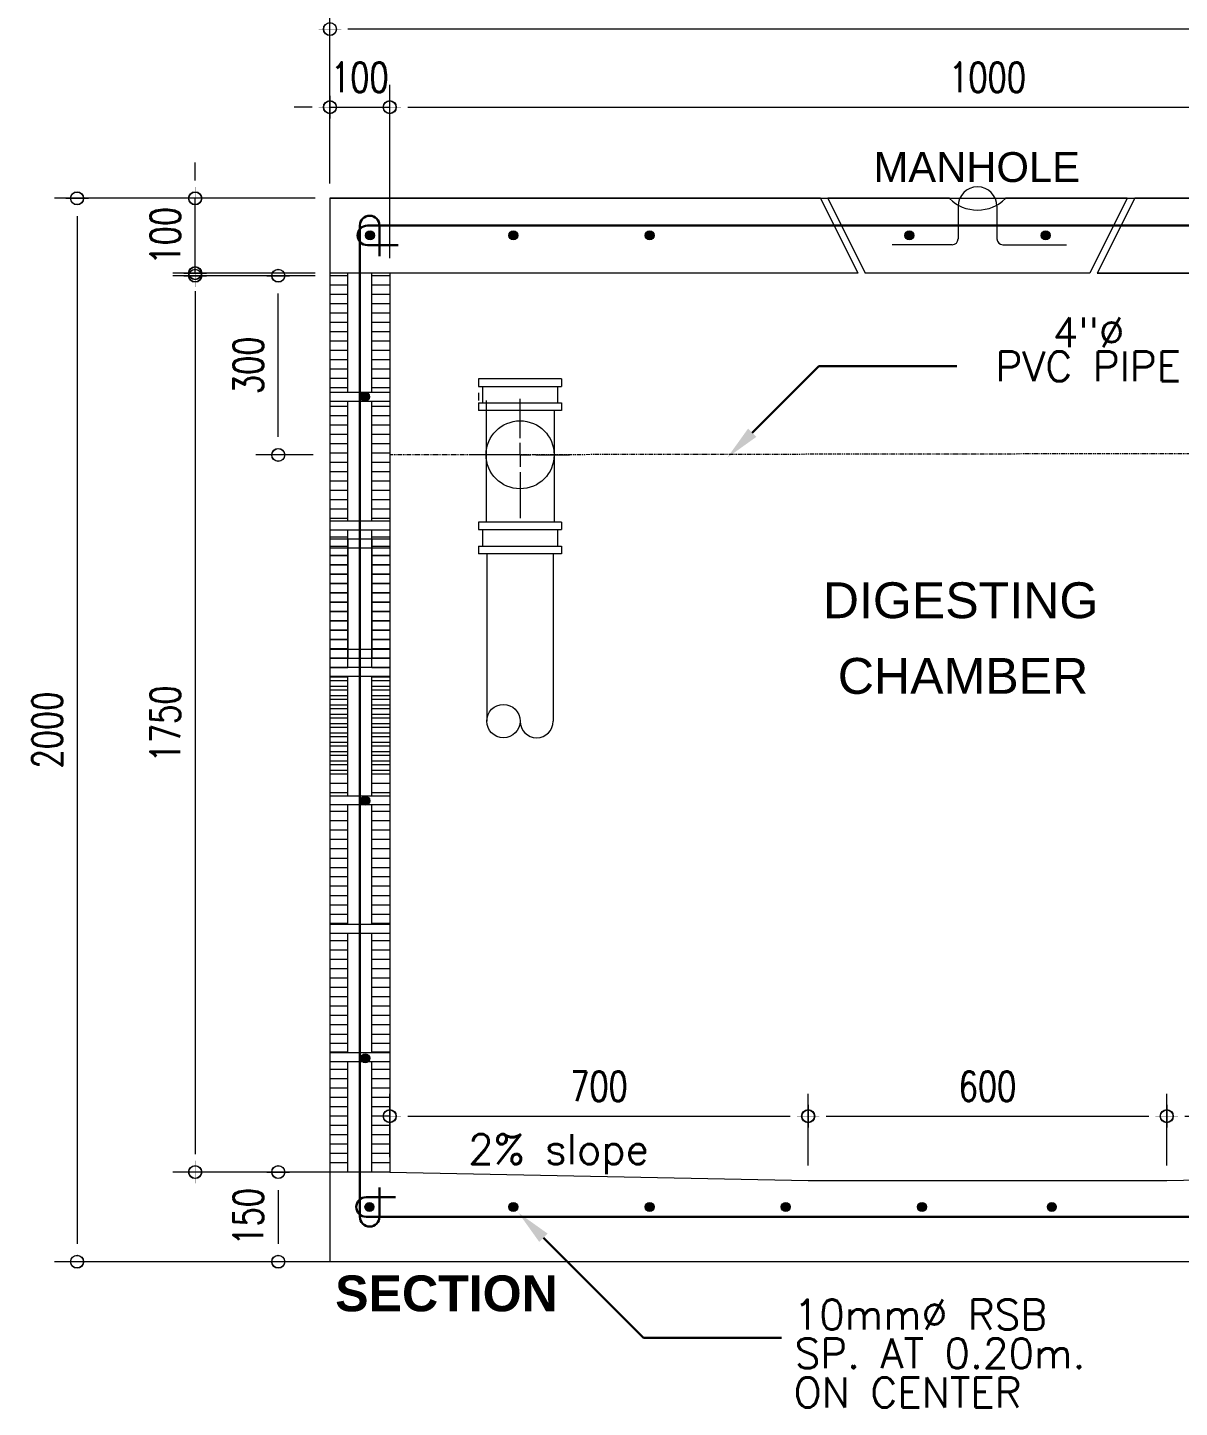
# Model space of a CAD drawing. Header units: millimetres. Extents: x 1634676 to 2568129, y -408635 to -190573.
# Drawn here: x 2425123 to 2427050, y -327785 to -325476 of the extents above; entities that cross this region are included whole.
import ezdxf
from ezdxf.enums import TextEntityAlignment as Align

# ---------------------------------------------------------------- set-up
doc = ezdxf.new("R2010")
doc.units = ezdxf.units.MM
doc.header["$MEASUREMENT"] = 0
for name, pattern in [('CENTER', [2, 1.25, -0.25, 0.25, -0.25]), ('HIDDEN', [0.375, 0.25, -0.125]), ('PHANTOMX2', [5, 2.5, -0.5, 0.5, -0.5, 0.5, -0.5])]:
    doc.linetypes.add(name, pattern=pattern)
doc.layers.get('0').update_dxf_attribs({"lineweight": 15})
doc.layers.get('Defpoints').update_dxf_attribs({"color": 250})
for name, color, linetype, lineweight in [('.05', 1, 'Continuous', 5), ('.1', 1, 'Continuous', 9), ('.15', 7, 'Continuous', 15), ('.2', 2, 'Continuous', 20), ('.3', 3, 'Continuous', 30), ('dimention', 8, 'Continuous', 9), ('hidden', 1, 'Continuous', 9), ('RED', 1, 'Continuous', 9), ('ST-DIM_E', 250, 'Continuous', 13), ('ST-GIRDER_E', 3, 'HIDDEN', 30), ('TEXT GRENN', 3, 'Continuous', 30)]:
    doc.layers.add(name, color=color, linetype=linetype, lineweight=lineweight)
doc.styles.add('arial-.12', font='arial.ttf', dxfattribs={"height": 0.12})
doc.styles.add('arial.2', font='arial.ttf', dxfattribs={"height": 0.2})
doc.styles.add('jram1', font='romans.shx', dxfattribs={"height": 200})
doc.styles.add('ST_TEXT', font='romans.shx', dxfattribs={"width": 0.75})
doc.styles.add('STYLE1', font='times.ttf', dxfattribs={"height": 8})
doc.styles.add('T30', font='romans.shx', dxfattribs={"height": 30})
doc.dimstyles.new('ST_D25', dxfattribs={"dimscale": 25, "dimtxt": 2, "dimasz": 1.2, "dimexe": 1.5, "dimexo": 1, "dimgap": 1, "dimtad": 1, "dimdec": 0, "dimzin": 1, "dimdsep": 46, "dimtxsty": 'ST_TEXT', "dimblk": 'OpenIndicator', "dimcen": 1, "dimclrd": 256, "dimclre": 256, "dimclrt": 7, "dimadec": 0, "dimazin": 0, "dimtfac": 1, "dimtdec": 0, "dimtix": 1, "dimtmove": 2, "dimatfit": 3, "dimldrblk": 'OPEN90', "dimfxl": 0.075, "dimlwd": -1, "dimlwe": -1, "dimarcsym": 0})

# ---------------------------------------------------------------- blocks, each defined once
blk = doc.blocks.new('OpenIndicator')
at = {"layer": 'ST-DIM_E'}
h = blk.add_hatch(color=255, dxfattribs=at)
h.paths.add_polyline_path([(0.35, 0), (0.365, 0, 0.414214), (0, 0.365), (0, 0.35, -0.414214)])
h.paths.add_polyline_path([(0, 0.35), (0, 0.365, 0.414214), (-0.365, 0), (-0.35, 0, -0.414214)])
h.paths.add_polyline_path([(0, -0.35), (0, -0.365, 0.414214), (0.365, 0), (0.35, 0, -0.414214)])
h.paths.add_polyline_path([(-0.35, 0), (-0.365, 0, 0.414214), (0, -0.365), (0, -0.35, -0.414214)])
at = {"layer": 'ST-DIM_E', "color": 255}
blk.add_line((0, 0.634), (0, -0.634), dxfattribs=at)
at = {"layer": 'ST-DIM_E', "color": 255, "const_width": 0.01}
blk.add_lwpolyline([(-0.63, 0), (0.63, 0)], dxfattribs=at)
at = {"layer": 'ST-DIM_E', "color": 255}
for radius in [0.365, 0.35]:
    blk.add_circle((0, 0), radius, dxfattribs=at)
blk = doc.blocks.new('*D1420')
at = {"layer": 'Defpoints', "color": 0, "ltscale": 2, "transparency": 16777216}
for p in [(2425729.1, -327390.8), (2425542.6, -327540.8), (2425729.1, -327540.8)]:
    blk.add_point(p, dxfattribs=at)
at = {"layer": 'ST-DIM_E', "ltscale": 2, "transparency": 16777216}
for p, q in [((2425704.1, -327390.8), (2425505.1, -327390.8)), ((2425542.6, -327420.8), (2425542.6, -327510.8)), ((2425704.1, -327540.8), (2425505.1, -327540.8))]:
    blk.add_line(p, q, dxfattribs=at)
at = {"layer": 'ST-DIM_E', "ltscale": 2, "transparency": 16777216, "xscale": 30, "yscale": 30, "zscale": 30}
for p, rotation in [((2425542.6, -327390.8), 90), ((2425542.6, -327540.8), 270)]:
    blk.add_blockref('OpenIndicator', p, dxfattribs=dict(at, rotation=rotation))
at = {"layer": 'ST-DIM_E', "color": 7, "ltscale": 2, "transparency": 16777216, "insert": (2425492.6, -327465.8), "char_height": 50, "attachment_point": 5, "rotation": 90, "style": 'ST_TEXT'}
blk.add_mtext('150', dxfattribs=at)
blk = doc.blocks.new('_Open90')
at = {"color": 0, "linetype": 'ByBlock', "lineweight": -2}
for p, q in [((0, 0), (-1, 0)), ((-0.5, 0.5), (0, 0)), ((0, 0), (-0.5, -0.5))]:
    blk.add_line(p, q, dxfattribs=at)
blk = doc.blocks.new('*D1421')
at = {"layer": 'Defpoints', "color": 0, "ltscale": 2, "transparency": 16777216}
for p in [(2425629.1, -325890.8), (2425403.6, -327390.8), (2425629.1, -327390.8)]:
    blk.add_point(p, dxfattribs=at)
at = {"layer": 'ST-DIM_E', "ltscale": 2, "transparency": 16777216}
for p, q in [((2425604.1, -325890.8), (2425366.1, -325890.8)), ((2425403.6, -325920.8), (2425403.6, -327360.8)), ((2425604.1, -327390.8), (2425366.1, -327390.8))]:
    blk.add_line(p, q, dxfattribs=at)
at = {"layer": 'ST-DIM_E', "ltscale": 2, "transparency": 16777216, "xscale": 30, "yscale": 30, "zscale": 30}
for p, rotation in [((2425403.6, -325890.8), 90), ((2425403.6, -327390.8), 270)]:
    blk.add_blockref('OpenIndicator', p, dxfattribs=dict(at, rotation=rotation))
at = {"layer": 'ST-DIM_E', "color": 7, "ltscale": 2, "transparency": 16777216, "insert": (2425353.6, -326640.8), "char_height": 50, "attachment_point": 5, "rotation": 90, "style": 'ST_TEXT'}
blk.add_mtext('1750', dxfattribs=at)
blk = doc.blocks.new('HGJGHJGJJJ')
at = {"layer": '.05', "linetype": 'Continuous', "ltscale": 0.3}
for p, q in [((563344, -110596.5, 0), (563314, -110596.5, 0)), ((563414, -110596.5, 0), (563384, -110596.5, 0)), ((563344, -110612.1, 0), (563314, -110612.1, 0)), ((563414, -110612.1, 0), (563384, -110612.1, 0)), ((563344, -110627.7, 0), (563314, -110627.7, 0)), ((563344, -110643.3, 0), (563314, -110643.3, 0)), ((563414, -110627.7, 0), (563384, -110627.7, 0)), ((563414, -110643.3, 0), (563384, -110643.3, 0)), ((563344, -110659, 0), (563314, -110659, 0)), ((563414, -110659, 0), (563384, -110659, 0)), ((563344, -110674.6, 0), (563314, -110674.6, 0)), ((563344, -110690.2, 0), (563314, -110690.2, 0)), ((563414, -110674.6, 0), (563384, -110674.6, 0)), ((563414, -110690.2, 0), (563384, -110690.2, 0)), ((563344, -110705.8, 0), (563314, -110705.8, 0)), ((563414, -110705.8, 0), (563384, -110705.8, 0)), ((563344, -110721.5, 0), (563314, -110721.5, 0)), ((563344, -110737.1, 0), (563314, -110737.1, 0)), ((563414, -110721.5, 0), (563384, -110721.5, 0)), ((563414, -110737.1, 0), (563384, -110737.1, 0)), ((563344, -110752.7, 0), (563314, -110752.7, 0)), ((563414, -110752.7, 0), (563384, -110752.7, 0)), ((563344, -110768.3, 0), (563314, -110768.3, 0)), ((563344, -110784, 0), (563314, -110784, 0)), ((563414, -110768.3, 0), (563384, -110768.3, 0)), ((563414, -110784, 0), (563384, -110784, 0)), ((563344, -110815.2, 0), (563314, -110815.2, 0)), ((563344, -110830.8, 0), (563314, -110830.8, 0)), ((563414, -110815.2, 0), (563384, -110815.2, 0)), ((563414, -110830.8, 0), (563384, -110830.8, 0)), ((563344, -110846.5, 0), (563314, -110846.5, 0)), ((563414, -110846.5, 0), (563384, -110846.5, 0)), ((563344, -110862.1, 0), (563314, -110862.1, 0)), ((563414, -110862.1, 0), (563384, -110862.1, 0)), ((563344, -110877.7, 0), (563314, -110877.7, 0)), ((563344, -110893.3, 0), (563314, -110893.3, 0)), ((563414, -110877.7, 0), (563384, -110877.7, 0)), ((563414, -110893.3, 0), (563384, -110893.3, 0)), ((563344, -110909, 0), (563314, -110909, 0)), ((563414, -110909, 0), (563384, -110909, 0)), ((563344, -110924.6, 0), (563314, -110924.6, 0)), ((563344, -110940.2, 0), (563314, -110940.2, 0)), ((563414, -110924.6, 0), (563384, -110924.6, 0)), ((563414, -110940.2, 0), (563384, -110940.2, 0)), ((563344, -110955.8, 0), (563314, -110955.8, 0)), ((563414, -110955.8, 0), (563384, -110955.8, 0)), ((563344, -110971.5, 0), (563314, -110971.5, 0)), ((563344, -110987.1, 0), (563314, -110987.1, 0)), ((563414, -110971.5, 0), (563384, -110971.5, 0)), ((563414, -110987.1, 0), (563384, -110987.1, 0)), ((563344, -111002.7, 0), (563314, -111002.7, 0)), ((563414, -111002.7, 0), (563384, -111002.7, 0)), ((563344, -111034, 0), (563314, -111034, 0)), ((563414, -111034, 0), (563384, -111034, 0)), ((563344, -111049.6, 0), (563314, -111049.6, 0)), ((563414, -111049.6, 0), (563384, -111049.6, 0)), ((563344, -111064.7, 0), (563314, -111064.7, 0)), ((563344, -111065.2, 0), (563314, -111065.2, 0)), ((563344, -111080.3, 0), (563314, -111080.3, 0)), ((563344, -111080.8, 0), (563314, -111080.8, 0)), ((563414, -111064.7, 0), (563384, -111064.7, 0)), ((563414, -111065.2, 0), (563384, -111065.2, 0)), ((563414, -111080.3, 0), (563384, -111080.3, 0)), ((563414, -111080.8, 0), (563384, -111080.8, 0)), ((563344, -111096, 0), (563314, -111096, 0)), ((563344, -111096.5, 0), (563314, -111096.5, 0)), ((563414, -111096, 0), (563384, -111096, 0)), ((563414, -111096.5, 0), (563384, -111096.5, 0)), ((563344, -111111.6, 0), (563314, -111111.6, 0)), ((563344, -111112.1, 0), (563314, -111112.1, 0)), ((563344, -111127.2, 0), (563314, -111127.2, 0)), ((563344, -111127.7, 0), (563314, -111127.7, 0)), ((563414, -111111.6, 0), (563384, -111111.6, 0)), ((563414, -111112.1, 0), (563384, -111112.1, 0)), ((563414, -111127.2, 0), (563384, -111127.2, 0)), ((563414, -111127.7, 0), (563384, -111127.7, 0)), ((563344, -111142.8, 0), (563314, -111142.8, 0)), ((563344, -111143.3, 0), (563314, -111143.3, 0)), ((563414, -111142.8, 0), (563384, -111142.8, 0)), ((563414, -111143.3, 0), (563384, -111143.3, 0)), ((563344, -111158.5, 0), (563314, -111158.5, 0)), ((563344, -111159, 0), (563314, -111159, 0)), ((563344, -111174.1, 0), (563314, -111174.1, 0)), ((563344, -111174.6, 0), (563314, -111174.6, 0)), ((563414, -111158.5, 0), (563384, -111158.5, 0)), ((563414, -111159, 0), (563384, -111159, 0)), ((563414, -111174.1, 0), (563384, -111174.1, 0)), ((563414, -111174.6, 0), (563384, -111174.6, 0)), ((563344, -111189.7, 0), (563314, -111189.7, 0)), ((563344, -111190.2, 0), (563314, -111190.2, 0)), ((563414, -111189.7, 0), (563384, -111189.7, 0)), ((563414, -111190.2, 0), (563384, -111190.2, 0)), ((563344, -111205.3, 0), (563314, -111205.3, 0)), ((563344, -111205.8, 0), (563314, -111205.8, 0)), ((563344, -111221, 0), (563314, -111221, 0)), ((563344, -111221.5, 0), (563314, -111221.5, 0)), ((563414, -111205.3, 0), (563384, -111205.3, 0)), ((563414, -111205.8, 0), (563384, -111205.8, 0)), ((563414, -111221, 0), (563384, -111221, 0)), ((563414, -111221.5, 0), (563384, -111221.5, 0)), ((563344, -111236.6, 0), (563314, -111236.6, 0)), ((563414, -111236.6, 0), (563384, -111236.6, 0)), ((563344, -111252.2, 0), (563314, -111252.2, 0)), ((563344, -111252.7, 0), (563314, -111252.7, 0)), ((563344, -111268.3, 0), (563314, -111268.3, 0)), ((563414, -111252.2, 0), (563384, -111252.2, 0)), ((563414, -111252.7, 0), (563384, -111252.7, 0)), ((563414, -111268.3, 0), (563384, -111268.3, 0)), ((563344, -111274.6, 0), (563314, -111274.6, 0)), ((563344, -111284, 0), (563314, -111284, 0)), ((563344, -111290.2, 0), (563314, -111290.2, 0)), ((563414, -111274.6, 0), (563384, -111274.6, 0)), ((563414, -111284, 0), (563384, -111284, 0)), ((563414, -111290.2, 0), (563384, -111290.2, 0)), ((563344, -111299.6, 0), (563314, -111299.6, 0)), ((563344, -111305.8, 0), (563314, -111305.8, 0)), ((563344, -111315.2, 0), (563314, -111315.2, 0)), ((563414, -111299.6, 0), (563384, -111299.6, 0)), ((563414, -111305.8, 0), (563384, -111305.8, 0)), ((563414, -111315.2, 0), (563384, -111315.2, 0)), ((563344, -111321.5, 0), (563314, -111321.5, 0)), ((563344, -111330.8, 0), (563314, -111330.8, 0)), ((563344, -111337.1, 0), (563314, -111337.1, 0)), ((563414, -111321.5, 0), (563384, -111321.5, 0)), ((563414, -111330.8, 0), (563384, -111330.8, 0)), ((563414, -111337.1, 0), (563384, -111337.1, 0)), ((563344, -111346.5, 0), (563314, -111346.5, 0)), ((563344, -111352.7, 0), (563314, -111352.7, 0)), ((563414, -111346.5, 0), (563384, -111346.5, 0)), ((563414, -111352.7, 0), (563384, -111352.7, 0)), ((563344, -111362.1, 0), (563314, -111362.1, 0)), ((563344, -111368.3, 0), (563314, -111368.3, 0)), ((563344, -111377.7, 0), (563314, -111377.7, 0)), ((563344, -111384, 0), (563314, -111384, 0)), ((563414, -111362.1, 0), (563384, -111362.1, 0)), ((563414, -111368.3, 0), (563384, -111368.3, 0)), ((563414, -111377.7, 0), (563384, -111377.7, 0)), ((563414, -111384, 0), (563384, -111384, 0)), ((563344, -111393.3, 0), (563314, -111393.3, 0)), ((563344, -111399.6, 0), (563314, -111399.6, 0)), ((563414, -111393.3, 0), (563384, -111393.3, 0)), ((563414, -111399.6, 0), (563384, -111399.6, 0)), ((563344, -111409, 0), (563314, -111409, 0)), ((563344, -111415.2, 0), (563314, -111415.2, 0)), ((563344, -111424.6, 0), (563314, -111424.6, 0)), ((563344, -111430.8, 0), (563314, -111430.8, 0)), ((563414, -111409, 0), (563384, -111409, 0)), ((563414, -111415.2, 0), (563384, -111415.2, 0)), ((563414, -111424.6, 0), (563384, -111424.6, 0)), ((563414, -111430.8, 0), (563384, -111430.8, 0)), ((563344, -111446.5, 0), (563314, -111446.5, 0)), ((563414, -111446.5, 0), (563384, -111446.5, 0)), ((563344, -111462.1, 0), (563314, -111462.1, 0)), ((563414, -111462.1, 0), (563384, -111462.1, 0)), ((563344, -111493.3, 0), (563314, -111493.3, 0)), ((563414, -111493.3, 0), (563384, -111493.3, 0)), ((563344, -111509, 0), (563314, -111509, 0)), ((563414, -111509, 0), (563384, -111509, 0)), ((563344, -111524.6, 0), (563314, -111524.6, 0)), ((563344, -111540.2, 0), (563314, -111540.2, 0)), ((563414, -111524.6, 0), (563384, -111524.6, 0)), ((563414, -111540.2, 0), (563384, -111540.2, 0)), ((563344, -111555.8, 0), (563314, -111555.8, 0)), ((563414, -111555.8, 0), (563384, -111555.8, 0)), ((563344, -111571.5, 0), (563314, -111571.5, 0)), ((563344, -111587.1, 0), (563314, -111587.1, 0)), ((563414, -111571.5, 0), (563384, -111571.5, 0)), ((563414, -111587.1, 0), (563384, -111587.1, 0)), ((563344, -111602.7, 0), (563314, -111602.7, 0)), ((563414, -111602.7, 0), (563384, -111602.7, 0)), ((563344, -111618.3, 0), (563314, -111618.3, 0)), ((563344, -111634, 0), (563314, -111634, 0)), ((563414, -111618.3, 0), (563384, -111618.3, 0)), ((563414, -111634, 0), (563384, -111634, 0)), ((563344, -111649.6, 0), (563314, -111649.6, 0)), ((563414, -111649.6, 0), (563384, -111649.6, 0)), ((563344, -111665.2, 0), (563314, -111665.2, 0)), ((563344, -111680.8, 0), (563314, -111680.8, 0)), ((563414, -111665.2, 0), (563384, -111665.2, 0)), ((563414, -111680.8, 0), (563384, -111680.8, 0)), ((563344, -111709.7, 0), (563314, -111709.7, 0)), ((563344, -111725.3, 0), (563314, -111725.3, 0)), ((563414, -111709.7, 0), (563384, -111709.7, 0)), ((563414, -111725.3, 0), (563384, -111725.3, 0)), ((563344, -111741, 0), (563314, -111741, 0)), ((563414, -111741, 0), (563384, -111741, 0)), ((563344, -111756.6, 0), (563314, -111756.6, 0)), ((563344, -111772.2, 0), (563314, -111772.2, 0)), ((563414, -111756.6, 0), (563384, -111756.6, 0)), ((563414, -111772.2, 0), (563384, -111772.2, 0)), ((563344, -111787.8, 0), (563314, -111787.8, 0)), ((563414, -111787.8, 0), (563384, -111787.8, 0)), ((563344, -111803.5, 0), (563314, -111803.5, 0)), ((563344, -111819.1, 0), (563314, -111819.1, 0)), ((563414, -111803.5, 0), (563384, -111803.5, 0)), ((563414, -111819.1, 0), (563384, -111819.1, 0)), ((563344, -111834.7, 0), (563314, -111834.7, 0)), ((563414, -111834.7, 0), (563384, -111834.7, 0)), ((563344, -111850.3, 0), (563314, -111850.3, 0)), ((563344, -111866, 0), (563314, -111866, 0)), ((563414, -111850.3, 0), (563384, -111850.3, 0)), ((563414, -111866, 0), (563384, -111866, 0)), ((563344, -111881.6, 0), (563314, -111881.6, 0)), ((563414, -111881.6, 0), (563384, -111881.6, 0)), ((563344, -111895.8, 0), (563314, -111895.8, 0)), ((563344, -111897.2, 0), (563314, -111897.2, 0)), ((563414, -111895.8, 0), (563384, -111895.8, 0)), ((563414, -111897.2, 0), (563384, -111897.2, 0)), ((563344, -111924.7, 0), (563314, -111924.7, 0)), ((563414, -111924.7, 0), (563384, -111924.7, 0)), ((563344, -111940.3, 0), (563314, -111940.3, 0)), ((563344, -111956, 0), (563314, -111956, 0)), ((563414, -111940.3, 0), (563384, -111940.3, 0)), ((563414, -111956, 0), (563384, -111956, 0)), ((563344, -111971.6, 0), (563314, -111971.6, 0)), ((563414, -111971.6, 0), (563384, -111971.6, 0)), ((563344, -111987.2, 0), (563314, -111987.2, 0)), ((563344, -112002.8, 0), (563314, -112002.8, 0)), ((563414, -111987.2, 0), (563384, -111987.2, 0)), ((563414, -112002.8, 0), (563384, -112002.8, 0)), ((563344, -112018.5, 0), (563314, -112018.5, 0)), ((563414, -112018.5, 0), (563384, -112018.5, 0)), ((563344, -112034.1, 0), (563314, -112034.1, 0)), ((563344, -112049.7, 0), (563314, -112049.7, 0)), ((563414, -112034.1, 0), (563384, -112034.1, 0)), ((563414, -112049.7, 0), (563384, -112049.7, 0)), ((563344, -112065.3, 0), (563314, -112065.3, 0)), ((563414, -112065.3, 0), (563384, -112065.3, 0)), ((563344, -112081, 0), (563314, -112081, 0)), ((563414, -112081, 0), (563384, -112081, 0))]:
    blk.add_line(p, q, dxfattribs=at)
at = {"layer": '.2', "color": 2, "linetype": 'Continuous', "ltscale": 300}
for p, q in [((563314, -110592.2), (563314, -112096.5, 0)), ((563414, -110592.2, 0), (563414, -112096.5, 0))]:
    blk.add_line(p, q, dxfattribs=at)
at = {"layer": '.2', "linetype": 'Continuous', "ltscale": 0.3}
for p, q in [((563414, -111897.2, 0), (563314, -111897.2, 0)), ((563414, -112096.5, 0), (563314, -112096.5, 0))]:
    blk.add_line(p, q, dxfattribs=at)
at = {"layer": 'RED', "color": 1, "linetype": 'Continuous', "ltscale": 300}
for p, q in [((563344, -110792.2, 0), (563344, -110592.2, 0)), ((563384, -110792.2), (563384, -110592.2, 0)), ((563414, -110792.2, 0), (563314, -110792.2, 0)), ((563414, -110807.2, 0), (563314, -110807.2, 0)), ((563344, -111007.2), (563344, -110807.2, 0)), ((563384, -111007.2, 0), (563384, -110807.2)), ((563414, -111007.2, 0), (563314, -111007.2)), ((563414, -111022.2), (563314, -111022.2, 0)), ((563414, -111037.2, 0), (563314, -111037.2, 0)), ((563344, -111222.2, 0), (563344, -111022.2, 0)), ((563344, -111037.2, 0), (563344, -111237.2, 0)), ((563384, -111222.2, 0), (563384, -111022.2)), ((563384, -111037.2, 0), (563384, -111237.2, 0)), ((563414, -111052.2, 0), (563314, -111052.2, 0)), ((563344, -111252.2, 0), (563344, -111052.2, 0)), ((563384, -111252.2, 0), (563384, -111052.2, 0)), ((563414, -111222.2, 0), (563314, -111222.2, 0)), ((563414, -111237.2), (563314, -111237.2, 0)), ((563414, -111252.2, 0), (563314, -111252.2, 0)), ((563414, -111267.2, 0), (563314, -111267.2, 0)), ((563344, -111467.2, 0), (563344, -111267.2, 0)), ((563384, -111467.2, 0), (563384, -111267.2, 0)), ((563414, -111467.2, 0), (563314, -111467.2, 0)), ((563414, -111482.2, 0), (563314, -111482.2, 0)), ((563344, -111682.2, 0), (563344, -111482.2, 0)), ((563384, -111682.2, 0), (563384, -111482.2, 0)), ((563414, -111682.2, 0), (563314, -111682.2, 0)), ((563414, -111697.2, 0), (563314, -111697.2, 0)), ((563344, -111897.2, 0), (563344, -111697.2, 0)), ((563384, -111897.2, 0), (563384, -111697.2, 0)), ((563414, -111897.2, 0), (563314, -111897.2, 0)), ((563414, -111912.2, 0), (563314, -111912.2, 0)), ((563344, -112096.5, 0), (563344, -111912.2, 0)), ((563384, -112096.5), (563384, -111912.2, 0))]:
    blk.add_line(p, q, dxfattribs=at)
blk = doc.blocks.new('*D1429')
at = {"layer": 'Defpoints', "color": 0, "ltscale": 2, "transparency": 16777216}
for p in [(2425403.6, -325761.3), (2425629.1, -325761.3), (2425629.1, -325886.5)]:
    blk.add_point(p, dxfattribs=at)
at = {"layer": 'ST-DIM_E', "ltscale": 2, "transparency": 16777216}
for p, q in [((2425403.6, -325731.3), (2425403.6, -325701.3)), ((2425604.1, -325761.3), (2425366.1, -325761.3)), ((2425403.6, -325886.5), (2425403.6, -325761.3)), ((2425604.1, -325886.5), (2425366.1, -325886.5)), ((2425403.6, -325916.5), (2425403.6, -325946.5))]:
    blk.add_line(p, q, dxfattribs=at)
at = {"layer": 'ST-DIM_E', "ltscale": 2, "transparency": 16777216, "xscale": 30, "yscale": 30, "zscale": 30}
for p, rotation in [((2425403.6, -325761.3), 270), ((2425403.6, -325886.5), 90)]:
    blk.add_blockref('OpenIndicator', p, dxfattribs=dict(at, rotation=rotation))
at = {"layer": 'ST-DIM_E', "color": 7, "ltscale": 2, "transparency": 16777216, "insert": (2425353.6, -325823.9), "char_height": 50, "attachment_point": 5, "rotation": 90, "style": 'ST_TEXT'}
blk.add_mtext('100', dxfattribs=at)
blk = doc.blocks.new('*D1422')
at = {"layer": 'Defpoints', "color": 0, "ltscale": 2, "transparency": 16777216}
for p in [(2425729.1, -325608.8), (2425629.1, -325761.3), (2425729.1, -325886.5, 0)]:
    blk.add_point(p, dxfattribs=at)
at = {"layer": 'ST-DIM_E', "ltscale": 2, "transparency": 16777216}
for p, q in [((2425629.1, -325736.3), (2425629.1, -325571.3)), ((2425729.1, -325861.5), (2425729.1, -325571.3)), ((2425599.1, -325608.8), (2425569.1, -325608.8)), ((2425629.1, -325608.8), (2425729.1, -325608.8)), ((2425759.1, -325608.8), (2425789.1, -325608.8))]:
    blk.add_line(p, q, dxfattribs=at)
at = {"layer": 'ST-DIM_E', "ltscale": 2, "transparency": 16777216, "xscale": 30, "yscale": 30, "zscale": 30}
blk.add_blockref('OpenIndicator', (2425629.1, -325608.8), dxfattribs=at)
at = {"layer": 'ST-DIM_E', "ltscale": 2, "transparency": 16777216, "xscale": 30, "yscale": 30, "zscale": 30, "rotation": 180}
blk.add_blockref('OpenIndicator', (2425729.1, -325608.8), dxfattribs=at)
at = {"layer": 'ST-DIM_E', "color": 7, "ltscale": 2, "transparency": 16777216, "insert": (2425679.1, -325558.8), "char_height": 50, "attachment_point": 5, "style": 'ST_TEXT'}
blk.add_mtext('100', dxfattribs=at)
blk = doc.blocks.new('*D1430')
at = {"layer": 'Defpoints', "color": 0, "ltscale": 2, "transparency": 16777216}
for p in [(2427729.4, -325608.8), (2425729.1, -325761.3), (2427729.4, -325886.5)]:
    blk.add_point(p, dxfattribs=at)
at = {"layer": 'ST-DIM_E', "ltscale": 2, "transparency": 16777216}
for p, q in [((2425729.1, -325736.3), (2425729.1, -325571.3)), ((2427729.4, -325861.5), (2427729.4, -325571.3)), ((2425759.1, -325608.8), (2427699.4, -325608.8))]:
    blk.add_line(p, q, dxfattribs=at)
at = {"layer": 'ST-DIM_E', "ltscale": 2, "transparency": 16777216, "xscale": 30, "yscale": 30, "zscale": 30, "rotation": 180}
blk.add_blockref('OpenIndicator', (2425729.1, -325608.8), dxfattribs=at)
at = {"layer": 'ST-DIM_E', "ltscale": 2, "transparency": 16777216, "xscale": 30, "yscale": 30, "zscale": 30}
blk.add_blockref('OpenIndicator', (2427729.4, -325608.8), dxfattribs=at)
at = {"layer": 'ST-DIM_E', "color": 7, "ltscale": 2, "transparency": 16777216, "insert": (2426729.3, -325558.8), "char_height": 50, "attachment_point": 5, "style": 'ST_TEXT'}
blk.add_mtext('1000', dxfattribs=at)
blk = doc.blocks.new('*D1434')
at = {"layer": 'Defpoints', "color": 0, "ltscale": 2, "transparency": 16777216}
for p in [(2425629.1, -325478.1), (2425629.1, -325761.3), (2428829.1, -325761.3)]:
    blk.add_point(p, dxfattribs=at)
at = {"layer": 'ST-DIM_E', "ltscale": 2, "transparency": 16777216}
for p, q in [((2425629.1, -325736.3), (2425629.1, -325440.6)), ((2428829.1, -325736.3), (2428829.1, -325440.6)), ((2428799.1, -325478.1), (2425659.1, -325478.1))]:
    blk.add_line(p, q, dxfattribs=at)
at = {"layer": 'ST-DIM_E', "ltscale": 2, "transparency": 16777216, "xscale": 30, "yscale": 30, "zscale": 30, "rotation": 180}
blk.add_blockref('OpenIndicator', (2425629.1, -325478.1), dxfattribs=at)
at = {"layer": 'ST-DIM_E', "ltscale": 2, "transparency": 16777216, "xscale": 30, "yscale": 30, "zscale": 30}
blk.add_blockref('OpenIndicator', (2428829.1, -325478.1), dxfattribs=at)
at = {"layer": 'ST-DIM_E', "color": 7, "ltscale": 2, "transparency": 16777216, "insert": (2427229.1, -325428.1), "char_height": 50, "attachment_point": 5, "style": 'ST_TEXT'}
blk.add_mtext('2000', dxfattribs=at)
blk = doc.blocks.new('*D1423')
at = {"layer": 'Defpoints', "color": 0, "ltscale": 2, "transparency": 16777216}
for p in [(2425542.6, -325890.8), (2425609.1, -325890.8, 0), (2425625.8, -326190.7)]:
    blk.add_point(p, dxfattribs=at)
at = {"layer": 'ST-DIM_E', "ltscale": 2, "transparency": 16777216}
for p, q in [((2425584.1, -325890.8), (2425505.1, -325890.8)), ((2425542.6, -326160.7), (2425542.6, -325920.8)), ((2425600.8, -326190.7), (2425505.1, -326190.7))]:
    blk.add_line(p, q, dxfattribs=at)
at = {"layer": 'ST-DIM_E', "ltscale": 2, "transparency": 16777216, "xscale": 30, "yscale": 30, "zscale": 30}
for p, rotation in [((2425542.6, -325890.8), 90), ((2425542.6, -326190.7), 270)]:
    blk.add_blockref('OpenIndicator', p, dxfattribs=dict(at, rotation=rotation))
at = {"layer": 'ST-DIM_E', "color": 7, "ltscale": 2, "transparency": 16777216, "insert": (2425492.6, -326040.8), "char_height": 50, "attachment_point": 5, "rotation": 90, "style": 'ST_TEXT'}
blk.add_mtext('300', dxfattribs=at)
blk = doc.blocks.new('*D1437')
at = {"layer": 'Defpoints', "color": 0, "ltscale": 2, "transparency": 16777216}
for p in [(2426429.1, -327297.3, 0), (2425729.1, -327390.8, 0), (2426429.1, -327404.8, 0)]:
    blk.add_point(p, dxfattribs=at)
at = {"layer": 'ST-DIM_E', "ltscale": 2, "transparency": 16777216}
for p, q in [((2425729.1, -327365.8, 0), (2425729.1, -327259.8, 0)), ((2426429.1, -327379.8, 0), (2426429.1, -327259.8, 0)), ((2425759.1, -327297.3, 0), (2426399.1, -327297.3, 0))]:
    blk.add_line(p, q, dxfattribs=at)
at = {"layer": 'ST-DIM_E', "ltscale": 2, "transparency": 16777216, "xscale": 30, "yscale": 30, "zscale": 30, "rotation": 180}
blk.add_blockref('OpenIndicator', (2425729.1, -327297.3, 0), dxfattribs=at)
at = {"layer": 'ST-DIM_E', "ltscale": 2, "transparency": 16777216, "xscale": 30, "yscale": 30, "zscale": 30}
blk.add_blockref('OpenIndicator', (2426429.1, -327297.3, 0), dxfattribs=at)
at = {"layer": 'ST-DIM_E', "color": 7, "ltscale": 2, "transparency": 16777216, "insert": (2426079.1, -327247.3, 0), "char_height": 50, "attachment_point": 5, "style": 'ST_TEXT'}
blk.add_mtext('700', dxfattribs=at)
blk = doc.blocks.new('*D1438')
at = {"layer": 'Defpoints', "color": 0, "ltscale": 2, "transparency": 16777216}
for p in [(2427029.1, -327297.3, 0), (2426429.1, -327404.8, 0), (2427029.1, -327404.8, 0)]:
    blk.add_point(p, dxfattribs=at)
at = {"layer": 'ST-DIM_E', "ltscale": 2, "transparency": 16777216}
for p, q in [((2426429.1, -327379.8, 0), (2426429.1, -327259.8, 0)), ((2427029.1, -327379.8, 0), (2427029.1, -327259.8, 0)), ((2426459.1, -327297.3, 0), (2426999.1, -327297.3, 0))]:
    blk.add_line(p, q, dxfattribs=at)
at = {"layer": 'ST-DIM_E', "ltscale": 2, "transparency": 16777216, "xscale": 30, "yscale": 30, "zscale": 30, "rotation": 180}
blk.add_blockref('OpenIndicator', (2426429.1, -327297.3, 0), dxfattribs=at)
at = {"layer": 'ST-DIM_E', "ltscale": 2, "transparency": 16777216, "xscale": 30, "yscale": 30, "zscale": 30}
blk.add_blockref('OpenIndicator', (2427029.1, -327297.3, 0), dxfattribs=at)
at = {"layer": 'ST-DIM_E', "color": 7, "ltscale": 2, "transparency": 16777216, "insert": (2426729.1, -327247.3, 0), "char_height": 50, "attachment_point": 5, "style": 'ST_TEXT'}
blk.add_mtext('600', dxfattribs=at)
blk = doc.blocks.new('*D1439')
at = {"layer": 'Defpoints', "color": 0, "ltscale": 2, "transparency": 16777216}
for p in [(2427729.4, -327297.3, 0), (2427029.1, -327404.8, 0), (2427729.4, -327390.8, 0)]:
    blk.add_point(p, dxfattribs=at)
at = {"layer": 'ST-DIM_E', "ltscale": 2, "transparency": 16777216}
for p, q in [((2427029.1, -327379.8, 0), (2427029.1, -327259.8, 0)), ((2427729.4, -327365.8, 0), (2427729.4, -327259.8, 0)), ((2427059.1, -327297.3, 0), (2427699.4, -327297.3, 0))]:
    blk.add_line(p, q, dxfattribs=at)
at = {"layer": 'ST-DIM_E', "ltscale": 2, "transparency": 16777216, "xscale": 30, "yscale": 30, "zscale": 30, "rotation": 180}
blk.add_blockref('OpenIndicator', (2427029.1, -327297.3, 0), dxfattribs=at)
at = {"layer": 'ST-DIM_E', "ltscale": 2, "transparency": 16777216, "xscale": 30, "yscale": 30, "zscale": 30}
blk.add_blockref('OpenIndicator', (2427729.4, -327297.3, 0), dxfattribs=at)
at = {"layer": 'ST-DIM_E', "color": 7, "ltscale": 2, "transparency": 16777216, "insert": (2427379.3, -327247.3, 0), "char_height": 50, "attachment_point": 5, "style": 'ST_TEXT'}
blk.add_mtext('700', dxfattribs=at)
blk = doc.blocks.new('*D1440')
at = {"layer": 'Defpoints', "color": 0, "ltscale": 2, "transparency": 16777216}
for p in [(2425629.1, -325761.3, 0), (2425206, -327540.8), (2425629.1, -327540.8, 0)]:
    blk.add_point(p, dxfattribs=at)
at = {"layer": 'ST-DIM_E', "ltscale": 2, "transparency": 16777216}
for p, q in [((2425604.1, -325761.3), (2425168.5, -325761.3)), ((2425206, -325791.3), (2425206, -327510.8)), ((2425604.1, -327540.8), (2425168.5, -327540.8))]:
    blk.add_line(p, q, dxfattribs=at)
at = {"layer": 'ST-DIM_E', "ltscale": 2, "transparency": 16777216, "xscale": 30, "yscale": 30, "zscale": 30}
for p, rotation in [((2425206, -325761.3), 90), ((2425206, -327540.8), 270)]:
    blk.add_blockref('OpenIndicator', p, dxfattribs=dict(at, rotation=rotation))
at = {"layer": 'ST-DIM_E', "color": 7, "ltscale": 2, "transparency": 16777216, "insert": (2425156, -326651.1), "char_height": 50, "attachment_point": 5, "rotation": 90, "style": 'ST_TEXT'}
blk.add_mtext('2000', dxfattribs=at)
blk = doc.blocks.new('7687686')
at = {"layer": 'dimention', "transparency": 33554687}
for p, q in [((1520489.6, -294398.1), (1520489.6, -294406.3)), ((1520579.6, -294398.1), (1520489.6, -294398.1)), ((1520489.6, -294406.3), (1520579.6, -294406.3)), ((1520494.1, -294406.3), (1520494.1, -294424.3)), ((1520575.1, -294406.3), (1520575.1, -294424.3)), ((1520579.6, -294398.1), (1520579.6, -294406.3)), ((1520489.6, -294413.3), (1520489.6, -294421.6)), ((1520489.6, -294424.3), (1520489.6, -294432.6)), ((1520489.6, -294424.3), (1520579.6, -294424.3)), ((1520497.9, -294421.6), (1520497.9, -294441)), ((1520579.6, -294424.3), (1520579.6, -294432.6)), ((1520579.6, -294432.6), (1520489.6, -294432.6)), ((1520497.9, -294432.6), (1520497.9, -294553.2)), ((1520571.4, -294432.6), (1520571.4, -294553.2)), ((1520489.6, -294553.2), (1520489.6, -294561.4)), ((1520579.6, -294553.2), (1520489.6, -294553.2)), ((1520579.6, -294553.2), (1520579.6, -294561.4)), ((1520489.6, -294561.4), (1520579.6, -294561.4)), ((1520494.1, -294561.4), (1520494.1, -294579.4)), ((1520575.1, -294561.4), (1520575.1, -294579.4)), ((1520489.6, -294579.4), (1520579.6, -294579.4)), ((1520489.6, -294579.4), (1520489.6, -294587.6)), ((1520579.6, -294587.6), (1520489.6, -294587.6)), ((1520498.6, -294587.6), (1520498.6, -294768.6)), ((1520570.6, -294587.6), (1520570.6, -294768.6)), ((1520579.6, -294579.4), (1520579.6, -294587.6))]:
    blk.add_line(p, q, dxfattribs=at)
blk.add_circle((1520516.6, -294768.6), 18, dxfattribs=at)
blk.add_arc((1520552.6, -294768.6), 18, 180, 0, dxfattribs=at)
at = {"layer": 'hidden', "transparency": 33554687}
for p, q in [((1520534.6, -294462.3), (1520534.6, -294419.8)), ((1520534.7, -294480.4), (1520534.7, -294467.3)), ((1520517.7, -294480.4), (1520481.2, -294480.4)), ((1520534.7, -294480.4), (1520523.1, -294480.4)), ((1520534.7, -294480.4), (1520546.2, -294480.4)), ((1520534.7, -294480.4), (1520534.7, -294493.5)), ((1520551.6, -294480.4), (1520588.1, -294480.4)), ((1520534.6, -294499.2), (1520534.6, -294548.9))]:
    blk.add_line(p, q, dxfattribs=at)
blk.add_circle((1520534.7, -294480.4), 36.8, dxfattribs=at)

msp = doc.modelspace()

# ---------------------------------------------------------------- hatches: boundary and pattern name
at = {"layer": '.2', "linetype": 'CENTER', "ltscale": 0.5}
for points in [[(2425703.7, -325823.3, -1), (2425688.6, -325823.3, -1)], [(2425943.5, -325823.3, -1), (2425928.5, -325823.3, -1)], [(2426171.4, -325823.3, -1), (2426156.4, -325823.3, -1)], [(2426606, -325823.3, -1), (2426591, -325823.3, -1)], [(2426833.9, -325823.3, -1), (2426818.9, -325823.3, -1)], [(2425695.1, -326093.3, -1), (2425680.1, -326093.3, -1)], [(2425695.6, -326769.3, -1), (2425680.6, -326769.3, -1)], [(2425695.6, -327200.3, -1), (2425680.6, -327200.3, -1)], [(2425702.7, -327449.2, -1), (2425687.6, -327449.2, -1)], [(2425943.5, -327449.2, -1), (2425928.5, -327449.2, -1)], [(2426171.4, -327449.2, -1), (2426156.4, -327449.2, -1)], [(2426399.2, -327449.2, -1), (2426384.2, -327449.2, -1)], [(2426627.1, -327449.2, -1), (2426612.1, -327449.2, -1)], [(2426844.4, -327449.2, -1), (2426829.3, -327449.2, -1)]]:
    msp.add_hatch(color=2, dxfattribs=at).paths.add_polyline_path(points)

# ---------------------------------------------------------------- linework, layer by layer
at = {"layer": '.1', "linetype": 'Continuous', "ltscale": 0.3}
msp.add_line((2426759.3, -325761.3, 0), (2426665.6, -325761.4, 0), dxfattribs=at)
at = {"layer": '.15', "linetype": 'PHANTOMX2', "ltscale": 3}
msp.add_line((2427729.4, -326187.7), (2425729.1, -326190.8, 0), dxfattribs=at)
at = {"layer": '.2', "color": 2, "linetype": 'Continuous', "ltscale": 300}
for p, q in [((2425629.1, -325761.3, 0), (2425629.1, -325886.5, 0)), ((2426449.5, -325761.3, 0), (2425629.1, -325761.3, 0)), ((2426449.5, -325761.3, 0), (2426512.1, -325886.5, 0)), ((2426462, -325761.3, 0), (2426524.6, -325886.5, 0)), ((2426665.6, -325761.3, 0), (2426462, -325761.3, 0)), ((2426962.9, -325761.3, 0), (2426759.3, -325761.3, 0)), ((2426962.9, -325761.3, 0), (2426900.3, -325886.5, 0)), ((2426975.4, -325761.3, 0), (2426912.8, -325886.5, 0)), ((2428002.6, -325761.3, 0), (2426975.4, -325761.3, 0)), ((2426679.9, -325774.6, 0), (2426679.9, -325829, 0)), ((2426744.9, -325774.6, 0), (2426744.9, -325829.2, 0)), ((2426669.9, -325839.1, 0), (2426569.8, -325839.1, 0)), ((2426755, -325839.1, 0), (2426861.1, -325839.1, 0)), ((2426512.1, -325886.5, 0), (2425629.1, -325886.5, 0)), ((2426900.3, -325886.5, 0), (2426524.6, -325886.5, 0)), ((2426912.8, -325886.5, 0), (2428065.2, -325886.5, 0)), ((2428065.2, -325886.5, 0), (2426912.8, -325886.5, 0)), ((2427827.3, -327540.8, 0), (2425629.1, -327540.8, 0))]:
    msp.add_line(p, q, dxfattribs=at)
at = {"layer": '.2', "linetype": 'Continuous', "ltscale": 0.3}
msp.add_line((2425629.1, -327290.3, 0), (2425629.1, -327540.8, 0), dxfattribs=at)
at = {"layer": '.2', "color": 2, "linetype": 'Continuous', "ltscale": 300, "elevation": 0}
msp.add_lwpolyline([(2425729.1, -327390.8), (2426429.1, -327404.8), (2427029.1, -327404.8), (2427729.4, -327390.8)], dxfattribs=at)
at = {"layer": '.2', "color": 2, "linetype": 'Continuous', "ltscale": 300}
for centre, radius, start, end in [((2426712.4, -325774.6, 0), 32.5, 0, 180), ((2426669.9, -325829, 0), 10.1, 270, 0), ((2426755, -325829, 0), 10.1, 180, 270)]:
    msp.add_arc(centre, radius, start, end, dxfattribs=at)
at = {"layer": '.3', "linetype": 'Continuous', "ltscale": 0.3}
for p, q in [((2428766.5, -325806.8, 0), (2425691.7, -325806.8, 0)), ((2425691.7, -325839.7, 0), (2425743.1, -325839.7, 0)), ((2425689.5, -327432.8, 0), (2425738.8, -327432.8, 0)), ((2427766.9, -327465.7, 0), (2425689.5, -327465.7, 0))]:
    msp.add_line(p, q, dxfattribs=at)
at = {"layer": '.3', "color": 1}
for p, q in [((2426335.6, -326153.5, 0), (2426446.8, -326042.3, 0)), ((2426446.8, -326042.3, 0), (2426677.8, -326042.3, 0)), ((2425986.2, -327500.7, 0), (2426153.7, -327668.2, 0)), ((2426153.7, -327668.2, 0), (2426384.7, -327668.2, 0))]:
    msp.add_line(p, q, dxfattribs=at)
at = {"layer": '.3', "linetype": 'Continuous', "ltscale": 0.3, "elevation": 0}
msp.add_lwpolyline([(2425712, -327416.4), (2425712, -327465.7, -1), (2425679.1, -327465.7), (2425679.1, -325806.8, -1), (2425712, -325806.8), (2425712, -325858.2)], format="xyb", dxfattribs=at)
at = {"layer": '.3', "linetype": 'Continuous', "ltscale": 0.3}
for centre in [(2425691.7, -325823.3, 0), (2425689.5, -327449.2, 0)]:
    msp.add_arc(centre, 16.4, 90, 270, dxfattribs=at)
at = {"layer": '.3', "color": 1}
for points in [[(2426342.6, -326160.4, 0), (2426293.8, -326195.3, 0), (2426328.7, -326146.5, 0)], [(2425993.2, -327493.7, 0), (2425944.4, -327458.9, 0), (2425979.2, -327507.6, 0)]]:
    msp.add_solid(points, dxfattribs=at)
at = {"layer": 'RED', "color": 1, "linetype": 'Continuous', "ltscale": 300}
for centre in [(2425696.2, -325823.3, 0), (2425936, -325823.3, 0), (2426163.9, -325823.3, 0), (2426598.5, -325823.3, 0), (2426826.4, -325823.3, 0), (2425687.6, -326093.3, 0), (2425688.1, -326769.3, 0), (2425688.1, -327200.3, 0), (2425695.2, -327449.2, 0), (2425936, -327449.2, 0), (2426163.9, -327449.2, 0), (2426391.7, -327449.2, 0), (2426619.6, -327449.2, 0), (2426836.8, -327449.2, 0)]:
    msp.add_circle(centre, 7.51, dxfattribs=at)
at = {"layer": 'RED', "color": 2, "linetype": 'Continuous', "ltscale": 300}
msp.add_arc((2426712.4, -325715.2, 0), 65.8, 224.6049, 315.3951, dxfattribs=at)
at = {"layer": 'ST-DIM_E', "ltscale": 2}
msp.add_line((2425629.1, -325761.3, 0), (2428829.1, -325761.3, 0), dxfattribs=at)

# ---------------------------------------------------------------- block references
at = {"layer": 'ST-DIM_E'}
msp.add_blockref('HGJGHJGJJJ', (1862315.1, -215294.3, 0), dxfattribs=at)
at = {"layer": 'ST-GIRDER_E', "color": 1, "linetype": 'Continuous', "xscale": 1.545949099186442, "yscale": 1.545949099186442, "zscale": 1.545949099186442}
msp.add_blockref('7687686', (75278, 129061.2, 0), dxfattribs=at)

# ---------------------------------------------------------------- texts
at = {"color": 3}
for s, style, p in [('4"%%C', 'jram1', (2426838.3, -326010.6, 0)), ('PVC PIPE', 'jram1', (2426742.3, -326067.5, 0)), ('2%%% slope', 'T30', (2425860.3, -327377.5, 0)), ('10mm%%C RSB', 'T30', (2426404.7, -327654.2, 0)), ('SP. AT 0.20m.', 'T30', (2426406.5, -327719.1, 0)), ('ON CENTER', 'T30', (2426404.7, -327784.6, 0))]:
    msp.add_text(s, height=50, dxfattribs=dict(at, style=style)).set_placement(p)
at = {"layer": 'RED', "color": 2, "linetype": 'Continuous', "style": 'arial.2'}
msp.add_text('MANHOLE', height=50, dxfattribs=at).set_placement((2426711.2, -325709, 0), align=Align.MIDDLE_CENTER)
at = {"layer": 'RED', "color": 1, "linetype": 'Continuous', "ltscale": 1000, "insert": (2425824, -327594.2, 0), "char_height": 60, "attachment_point": 5, "style": 'STYLE1'}
msp.add_mtext('{\\fArial|b1|i0|c0|p34;\\C4;SECTION}', dxfattribs=at)
at = {"layer": 'TEXT GRENN', "style": 'arial-.12'}
for s, p in [('DIGESTING', (2426453.6, -326463.9, 0)), ('CHAMBER', (2426478.7, -326590.5, 0))]:
    msp.add_text(s, height=60, dxfattribs=at).set_placement(p)

# ---------------------------------------------------------------- dimensions: what is measured, and where the dimension line sits
at = {"layer": 'ST-DIM_E', "ltscale": 2}
for base, p1, p2, text, picture, middle in [((2425629.1, -325478.1, 0), (2428829.1, -325761.3, 0), (2425629.1, -325761.3, 0), '2000', '*D1434', (2427229.1, -325428.1, 0)), ((2427729.4, -325608.8, 0), (2425729.1, -325761.3, 0), (2427729.4, -325886.5, 0), '1000', '*D1430', (2426729.3, -325558.8, 0))]:
    dim = msp.add_linear_dim(base=base, p1=p1, p2=p2, text=text, dimstyle='ST_D25', dxfattribs=at)
    dim.commit()
    dim.dimension.update_dxf_attribs({"geometry": picture, "text_midpoint": middle})
for base, p1, p2, picture, middle in [((2425729.1, -325608.8, 0), (2425629.1, -325761.3, 0), (2425729.1, -325886.5, 0), '*D1422', (2425679.1, -325558.8, 0)), ((2426429.1, -327297.3, 0), (2425729.1, -327390.8, 0), (2426429.1, -327404.8, 0), '*D1437', (2426079.1, -327247.3, 0)), ((2427029.1, -327297.3, 0), (2426429.1, -327404.8, 0), (2427029.1, -327404.8, 0), '*D1438', (2426729.1, -327247.3, 0)), ((2427729.4, -327297.3, 0), (2427029.1, -327404.8, 0), (2427729.4, -327390.8, 0), '*D1439', (2427379.3, -327247.3, 0))]:
    dim = msp.add_linear_dim(base=base, p1=p1, p2=p2, dimstyle='ST_D25', dxfattribs=at)
    dim.commit()
    dim.dimension.update_dxf_attribs({"geometry": picture, "text_midpoint": middle})
for base, p1, p2, text, picture, middle in [((2425403.6, -325761.3, 0), (2425629.1, -325886.5, 0), (2425629.1, -325761.3, 0), '100', '*D1429', (2425353.6, -325823.9, 0)), ((2425206, -327540.8, 0), (2425629.1, -325761.3, 0), (2425629.1, -327540.8, 0), '2000', '*D1440', (2425156, -326651.1, 0)), ((2425403.6, -327390.8), (2425629.1, -325890.8), (2425629.1, -327390.8), '1750', '*D1421', (2425353.6, -326640.8))]:
    dim = msp.add_linear_dim(base=base, p1=p1, p2=p2, angle=90, text=text, dimstyle='ST_D25', dxfattribs=at)
    dim.commit()
    dim.dimension.update_dxf_attribs({"geometry": picture, "text_midpoint": middle})
for base, p1, p2, picture, middle in [((2425542.6, -325890.8, 0), (2425625.8, -326190.7, 0), (2425609.1, -325890.8), '*D1423', (2425492.6, -326040.8, 0)), ((2425542.6, -327540.8, 0), (2425729.1, -327390.8, 0), (2425729.1, -327540.8, 0), '*D1420', (2425492.6, -327465.8, 0))]:
    dim = msp.add_linear_dim(base=base, p1=p1, p2=p2, angle=90, dimstyle='ST_D25', dxfattribs=at)
    dim.commit()
    dim.dimension.update_dxf_attribs({"geometry": picture, "text_midpoint": middle})

doc.saveas('drawing.dxf')
